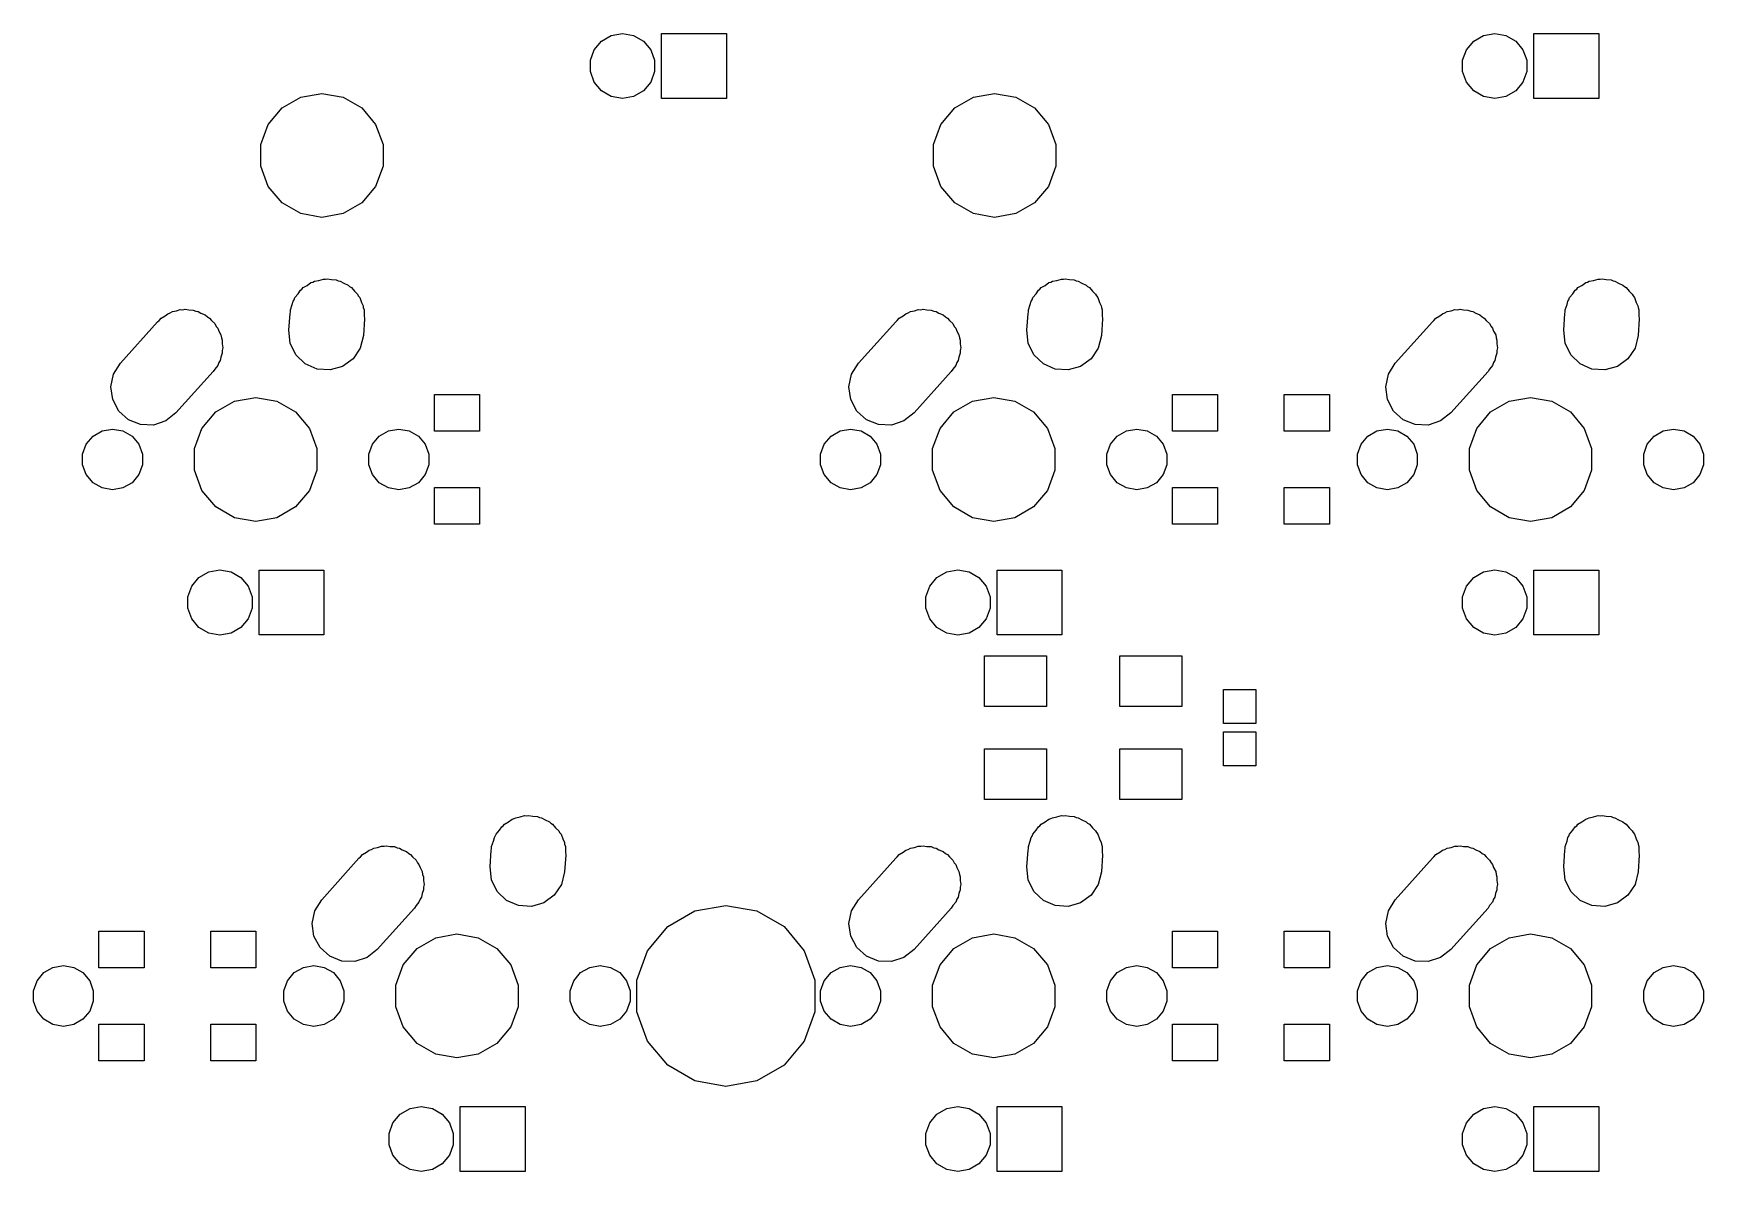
# Model space of a CAD drawing. Extents: x 50 to 349, y -142 to -48.
# Drawn here: x 289.8 to 349, y -139.6 to -99.2 of the extents above; entities that cross this region are included whole.
import ezdxf

# ---------------------------------------------------------------- set-up
doc = ezdxf.new("R2010")
doc.units = 0
doc.header["$MEASUREMENT"] = 0
doc.layers.add('BLACK', color=7, linetype='CONTINUOUS')

msp = doc.modelspace()

# ---------------------------------------------------------------- linework, layer by layer
at = {"layer": 'Black'}
for p, q in [((309.672, -99.7515), (309.93, -99.4438)), ((309.93, -99.4438), (310.278, -99.2429)), ((310.278, -99.2429), (310.674, -99.1731)), ((310.674, -99.1731), (311.069, -99.2429)), ((311.069, -99.2429), (311.417, -99.4438)), ((311.417, -99.4438), (311.676, -99.7515)), ((312.061, -101.483), (312.061, -99.1775)), ((312.061, -99.1775), (314.366, -99.1775)), ((314.366, -99.1775), (314.366, -101.483)), ((340.628, -99.7515), (340.886, -99.4438)), ((340.886, -99.4438), (341.234, -99.2429)), ((341.234, -99.2429), (341.63, -99.1731)), ((341.63, -99.1731), (342.026, -99.2429)), ((342.026, -99.2429), (342.374, -99.4438)), ((342.374, -99.4438), (342.632, -99.7515)), ((343.017, -101.483), (343.017, -99.1775)), ((343.017, -99.1775), (345.322, -99.1775)), ((345.322, -99.1775), (345.322, -101.483)), ((309.534, -100.129), (309.672, -99.7515)), ((309.534, -100.531), (309.534, -100.129)), ((311.676, -99.7515), (311.813, -100.129)), ((311.813, -100.129), (311.813, -100.531)), ((340.491, -100.129), (340.628, -99.7515)), ((340.491, -100.531), (340.491, -100.129)), ((342.632, -99.7515), (342.769, -100.129)), ((342.769, -100.129), (342.769, -100.531)), ((309.672, -100.908), (309.534, -100.531)), ((311.813, -100.531), (311.676, -100.908)), ((340.628, -100.908), (340.491, -100.531)), ((342.769, -100.531), (342.632, -100.908)), ((299.253, -101.436), (300.006, -101.303)), ((300.006, -101.303), (300.759, -101.436)), ((309.93, -101.216), (309.672, -100.908)), ((310.278, -101.417), (309.93, -101.216)), ((311.417, -101.216), (311.069, -101.417)), ((311.676, -100.908), (311.417, -101.216)), ((323.129, -101.436), (323.882, -101.303)), ((323.882, -101.303), (324.635, -101.436)), ((340.886, -101.216), (340.628, -100.908)), ((341.234, -101.417), (340.886, -101.216)), ((342.374, -101.216), (342.026, -101.417)), ((342.632, -100.908), (342.374, -101.216)), ((298.099, -102.404), (298.59, -101.818)), ((298.59, -101.818), (299.253, -101.436)), ((300.759, -101.436), (301.421, -101.818)), ((301.421, -101.818), (301.913, -102.404)), ((310.674, -101.487), (310.278, -101.417)), ((311.069, -101.417), (310.674, -101.487)), ((314.366, -101.483), (312.061, -101.483)), ((321.975, -102.404), (322.466, -101.818)), ((322.466, -101.818), (323.129, -101.436)), ((324.635, -101.436), (325.297, -101.818)), ((325.297, -101.818), (325.789, -102.404)), ((341.63, -101.487), (341.234, -101.417)), ((342.026, -101.417), (341.63, -101.487)), ((345.322, -101.483), (343.017, -101.483)), ((297.837, -103.123), (298.099, -102.404)), ((301.913, -102.404), (302.175, -103.123)), ((321.713, -103.123), (321.975, -102.404)), ((325.789, -102.404), (326.051, -103.123)), ((297.837, -103.887), (297.837, -103.123)), ((302.175, -103.123), (302.175, -103.887)), ((321.713, -103.887), (321.713, -103.123)), ((326.051, -103.123), (326.051, -103.887)), ((298.099, -104.606), (297.837, -103.887)), ((302.175, -103.887), (301.913, -104.606)), ((321.975, -104.606), (321.713, -103.887)), ((326.051, -103.887), (325.789, -104.606)), ((298.59, -105.192), (298.099, -104.606)), ((301.913, -104.606), (301.421, -105.192)), ((322.466, -105.192), (321.975, -104.606)), ((325.789, -104.606), (325.297, -105.192)), ((299.253, -105.574), (298.59, -105.192)), ((301.421, -105.192), (300.759, -105.574)), ((323.129, -105.574), (322.466, -105.192)), ((325.297, -105.192), (324.635, -105.574)), ((300.006, -105.707), (299.253, -105.574)), ((300.759, -105.574), (300.006, -105.707)), ((323.882, -105.707), (323.129, -105.574)), ((324.635, -105.574), (323.882, -105.707)), ((299.044, -108.555), (299.16, -108.417)), ((299.16, -108.417), (299.243, -108.294)), ((299.243, -108.294), (299.295, -108.256)), ((299.295, -108.256), (299.341, -108.201)), ((299.341, -108.201), (299.483, -108.119)), ((299.483, -108.119), (299.615, -108.023)), ((299.615, -108.023), (299.683, -108.004)), ((299.683, -108.004), (299.741, -107.97)), ((299.741, -107.97), (299.893, -107.943)), ((299.893, -107.943), (300.057, -107.896)), ((300.057, -107.896), (300.131, -107.901)), ((300.131, -107.901), (300.196, -107.89)), ((300.196, -107.89), (300.344, -107.916)), ((300.344, -107.916), (300.516, -107.928)), ((300.516, -107.928), (300.585, -107.958)), ((300.585, -107.958), (300.651, -107.97)), ((300.651, -107.97), (300.784, -108.047)), ((300.784, -108.047), (300.937, -108.115)), ((300.937, -108.115), (300.989, -108.165)), ((300.989, -108.165), (301.051, -108.201)), ((301.051, -108.201), (301.157, -108.327)), ((301.157, -108.327), (301.268, -108.434)), ((301.268, -108.434), (301.298, -108.495)), ((325.238, -108.555), (325.354, -108.417)), ((325.354, -108.417), (325.436, -108.294)), ((325.436, -108.294), (325.489, -108.256)), ((325.489, -108.256), (325.535, -108.201)), ((325.535, -108.201), (325.677, -108.119)), ((325.677, -108.119), (325.808, -108.023)), ((325.808, -108.023), (325.877, -108.004)), ((325.877, -108.004), (325.935, -107.97)), ((325.935, -107.97), (326.087, -107.943)), ((326.087, -107.943), (326.251, -107.896)), ((326.251, -107.896), (326.325, -107.901)), ((326.325, -107.901), (326.39, -107.89)), ((326.39, -107.89), (326.538, -107.916)), ((326.538, -107.916), (326.71, -107.928)), ((326.71, -107.928), (326.779, -107.958)), ((326.779, -107.958), (326.845, -107.97)), ((326.845, -107.97), (326.978, -108.047)), ((326.978, -108.047), (327.13, -108.115)), ((327.13, -108.115), (327.183, -108.165)), ((327.183, -108.165), (327.245, -108.201)), ((327.245, -108.201), (327.35, -108.327)), ((327.35, -108.327), (327.462, -108.434)), ((327.462, -108.434), (327.491, -108.495)), ((344.288, -108.555), (344.404, -108.417)), ((344.404, -108.417), (344.486, -108.294)), ((344.486, -108.294), (344.539, -108.256)), ((344.539, -108.256), (344.585, -108.201)), ((344.585, -108.201), (344.727, -108.119)), ((344.727, -108.119), (344.858, -108.023)), ((344.858, -108.023), (344.927, -108.004)), ((344.927, -108.004), (344.985, -107.97)), ((344.985, -107.97), (345.137, -107.943)), ((345.137, -107.943), (345.301, -107.896)), ((345.301, -107.896), (345.375, -107.901)), ((345.375, -107.901), (345.44, -107.89)), ((345.44, -107.89), (345.588, -107.916)), ((345.588, -107.916), (345.76, -107.928)), ((345.76, -107.928), (345.829, -107.958)), ((345.829, -107.958), (345.895, -107.97)), ((345.895, -107.97), (346.028, -108.047)), ((346.028, -108.047), (346.18, -108.115)), ((346.18, -108.115), (346.233, -108.165)), ((346.233, -108.165), (346.295, -108.201)), ((346.295, -108.201), (346.4, -108.327)), ((346.4, -108.327), (346.512, -108.434)), ((346.512, -108.434), (346.541, -108.495)), ((294.617, -109.099), (294.701, -109.05)), ((294.701, -109.05), (294.842, -109.025)), ((294.842, -109.025), (294.975, -108.982)), ((294.975, -108.982), (295.072, -108.985)), ((295.072, -108.985), (295.156, -108.97)), ((295.156, -108.97), (295.28, -108.992)), ((295.28, -108.992), (295.435, -108.997)), ((295.435, -108.997), (295.534, -109.037)), ((295.534, -109.037), (295.611, -109.05)), ((295.611, -109.05), (295.711, -109.108)), ((298.886, -108.989), (298.954, -108.802)), ((298.886, -109.076), (298.886, -108.989)), ((298.954, -108.802), (298.986, -108.676)), ((298.986, -108.676), (299.017, -108.629)), ((299.017, -108.629), (299.044, -108.555)), ((301.298, -108.495), (301.348, -108.555)), ((301.348, -108.555), (301.41, -108.724)), ((301.41, -108.724), (301.47, -108.847)), ((301.47, -108.847), (301.476, -108.907)), ((301.476, -108.907), (301.506, -108.989)), ((301.506, -108.989), (301.506, -109.188)), ((320.811, -109.099), (320.895, -109.05)), ((320.895, -109.05), (321.035, -109.025)), ((321.035, -109.025), (321.169, -108.982)), ((321.169, -108.982), (321.265, -108.985)), ((321.265, -108.985), (321.35, -108.97)), ((321.35, -108.97), (321.474, -108.992)), ((321.474, -108.992), (321.629, -108.997)), ((321.629, -108.997), (321.728, -109.037)), ((321.728, -109.037), (321.805, -109.05)), ((321.805, -109.05), (321.904, -109.108)), ((325.08, -108.989), (325.148, -108.802)), ((325.08, -109.076), (325.08, -108.989)), ((325.148, -108.802), (325.179, -108.676)), ((325.179, -108.676), (325.211, -108.629)), ((325.211, -108.629), (325.238, -108.555)), ((327.491, -108.495), (327.542, -108.555)), ((327.542, -108.555), (327.603, -108.724)), ((327.603, -108.724), (327.664, -108.847)), ((327.664, -108.847), (327.67, -108.907)), ((327.67, -108.907), (327.7, -108.989)), ((327.7, -108.989), (327.7, -109.188)), ((339.861, -109.099), (339.945, -109.05)), ((339.945, -109.05), (340.085, -109.025)), ((340.085, -109.025), (340.219, -108.982)), ((340.219, -108.982), (340.315, -108.985)), ((340.315, -108.985), (340.4, -108.97)), ((340.4, -108.97), (340.524, -108.992)), ((340.524, -108.992), (340.679, -108.997)), ((340.679, -108.997), (340.778, -109.037)), ((340.778, -109.037), (340.855, -109.05)), ((340.855, -109.05), (340.954, -109.108)), ((344.13, -108.989), (344.198, -108.802)), ((344.13, -109.076), (344.13, -108.989)), ((344.198, -108.802), (344.229, -108.676)), ((344.229, -108.676), (344.261, -108.629)), ((344.261, -108.629), (344.288, -108.555)), ((346.541, -108.495), (346.592, -108.555)), ((346.592, -108.555), (346.653, -108.724)), ((346.653, -108.724), (346.714, -108.847)), ((346.714, -108.847), (346.72, -108.907)), ((346.72, -108.907), (346.75, -108.989)), ((346.75, -108.989), (346.75, -109.188)), ((292.854, -110.882), (294.176, -109.409)), ((294.176, -109.409), (294.23, -109.366)), ((294.23, -109.366), (294.301, -109.281)), ((294.301, -109.281), (294.442, -109.2)), ((294.442, -109.2), (294.538, -109.125)), ((294.538, -109.125), (294.617, -109.099)), ((295.711, -109.108), (295.862, -109.169)), ((295.862, -109.169), (295.945, -109.243)), ((295.945, -109.243), (296.011, -109.281)), ((296.011, -109.281), (296.083, -109.366)), ((296.083, -109.366), (296.205, -109.476)), ((296.205, -109.476), (296.258, -109.575)), ((296.258, -109.575), (296.308, -109.635)), ((296.308, -109.635), (296.347, -109.743)), ((298.834, -109.715), (298.875, -109.123)), ((298.875, -109.123), (298.886, -109.076)), ((301.519, -109.305), (301.478, -109.897)), ((301.506, -109.188), (301.519, -109.305)), ((319.048, -110.882), (320.37, -109.409)), ((320.37, -109.409), (320.424, -109.366)), ((320.424, -109.366), (320.495, -109.281)), ((320.495, -109.281), (320.636, -109.2)), ((320.636, -109.2), (320.732, -109.125)), ((320.732, -109.125), (320.811, -109.099)), ((321.904, -109.108), (322.056, -109.169)), ((322.056, -109.169), (322.139, -109.243)), ((322.139, -109.243), (322.205, -109.281)), ((322.205, -109.281), (322.276, -109.366)), ((322.276, -109.366), (322.399, -109.476)), ((322.399, -109.476), (322.451, -109.575)), ((322.451, -109.575), (322.502, -109.635)), ((322.502, -109.635), (322.541, -109.743)), ((325.028, -109.715), (325.069, -109.123)), ((325.069, -109.123), (325.08, -109.076)), ((327.712, -109.305), (327.671, -109.897)), ((327.7, -109.188), (327.712, -109.305)), ((338.098, -110.882), (339.42, -109.409)), ((339.42, -109.409), (339.474, -109.366)), ((339.474, -109.366), (339.545, -109.281)), ((339.545, -109.281), (339.686, -109.2)), ((339.686, -109.2), (339.782, -109.125)), ((339.782, -109.125), (339.861, -109.099)), ((340.954, -109.108), (341.106, -109.169)), ((341.106, -109.169), (341.189, -109.243)), ((341.189, -109.243), (341.255, -109.281)), ((341.255, -109.281), (341.326, -109.366)), ((341.326, -109.366), (341.449, -109.476)), ((341.449, -109.476), (341.501, -109.575)), ((341.501, -109.575), (341.552, -109.635)), ((341.552, -109.635), (341.591, -109.743)), ((344.078, -109.715), (344.119, -109.123)), ((344.119, -109.123), (344.13, -109.076)), ((346.762, -109.305), (346.721, -109.897)), ((346.75, -109.188), (346.762, -109.305)), ((296.347, -109.743), (296.422, -109.882)), ((296.422, -109.882), (296.437, -109.988)), ((296.437, -109.988), (296.466, -110.069)), ((296.466, -110.069), (296.466, -110.195)), ((296.466, -110.195), (296.486, -110.337)), ((298.883, -110.173), (298.834, -109.715)), ((299.085, -110.586), (298.883, -110.173)), ((301.478, -109.897), (301.367, -110.344)), ((322.541, -109.743), (322.615, -109.882)), ((322.615, -109.882), (322.63, -109.988)), ((322.63, -109.988), (322.66, -110.069)), ((322.66, -110.069), (322.66, -110.195)), ((322.66, -110.195), (322.68, -110.337)), ((325.076, -110.173), (325.028, -109.715)), ((325.278, -110.586), (325.076, -110.173)), ((327.671, -109.897), (327.561, -110.344)), ((341.591, -109.743), (341.665, -109.882)), ((341.665, -109.882), (341.68, -109.988)), ((341.68, -109.988), (341.71, -110.069)), ((341.71, -110.069), (341.71, -110.195)), ((341.71, -110.195), (341.73, -110.337)), ((344.126, -110.173), (344.078, -109.715)), ((344.328, -110.586), (344.126, -110.173)), ((346.721, -109.897), (346.611, -110.344)), ((296.392, -110.788), (296.346, -110.861)), ((296.417, -110.665), (296.392, -110.788)), ((296.466, -110.531), (296.417, -110.665)), ((296.486, -110.337), (296.466, -110.434)), ((296.466, -110.434), (296.466, -110.531)), ((299.416, -110.905), (299.085, -110.586)), ((301.11, -110.726), (300.738, -110.997)), ((301.367, -110.344), (301.11, -110.726)), ((322.585, -110.788), (322.54, -110.861)), ((322.611, -110.665), (322.585, -110.788)), ((322.66, -110.531), (322.611, -110.665)), ((322.68, -110.337), (322.66, -110.434)), ((322.66, -110.434), (322.66, -110.531)), ((325.61, -110.905), (325.278, -110.586)), ((327.304, -110.726), (326.932, -110.997)), ((327.561, -110.344), (327.304, -110.726)), ((341.635, -110.788), (341.59, -110.861)), ((341.661, -110.665), (341.635, -110.788)), ((341.71, -110.531), (341.661, -110.665)), ((341.73, -110.337), (341.71, -110.434)), ((341.71, -110.434), (341.71, -110.531)), ((344.66, -110.905), (344.328, -110.586)), ((346.354, -110.726), (345.982, -110.997)), ((346.611, -110.344), (346.354, -110.726)), ((292.516, -111.723), (292.611, -111.272)), ((292.611, -111.272), (292.854, -110.882)), ((296.148, -111.178), (294.827, -112.651)), ((296.204, -111.09), (296.148, -111.178)), ((296.308, -110.965), (296.204, -111.09)), ((296.346, -110.861), (296.308, -110.965)), ((299.837, -111.092), (299.416, -110.905)), ((300.296, -111.124), (299.837, -111.092)), ((300.738, -110.997), (300.296, -111.124)), ((318.71, -111.723), (318.805, -111.272)), ((318.805, -111.272), (319.048, -110.882)), ((322.342, -111.178), (321.02, -112.651)), ((322.397, -111.09), (322.342, -111.178)), ((322.502, -110.965), (322.397, -111.09)), ((322.54, -110.861), (322.502, -110.965)), ((326.03, -111.092), (325.61, -110.905)), ((326.489, -111.124), (326.03, -111.092)), ((326.932, -110.997), (326.489, -111.124)), ((337.76, -111.723), (337.855, -111.272)), ((337.855, -111.272), (338.098, -110.882)), ((341.392, -111.178), (340.07, -112.651)), ((341.447, -111.09), (341.392, -111.178)), ((341.552, -110.965), (341.447, -111.09)), ((341.59, -110.861), (341.552, -110.965)), ((345.08, -111.092), (344.66, -110.905)), ((345.539, -111.124), (345.08, -111.092)), ((345.982, -110.997), (345.539, -111.124)), ((292.581, -112.178), (292.516, -111.723)), ((304, -113.3), (304, -112)), ((304, -112), (305.6, -112)), ((305.6, -112), (305.6, -113.3)), ((318.775, -112.178), (318.71, -111.723)), ((330.194, -113.3), (330.194, -112)), ((330.194, -112), (331.794, -112)), ((331.794, -112), (331.794, -113.3)), ((334.162, -113.3), (334.162, -112)), ((334.162, -112), (335.762, -112)), ((335.762, -112), (335.762, -113.3)), ((337.825, -112.178), (337.76, -111.723)), ((292.798, -112.584), (292.581, -112.178)), ((293.14, -112.891), (292.798, -112.584)), ((295.749, -113.199), (296.241, -112.613)), ((296.241, -112.613), (296.903, -112.231)), ((296.903, -112.231), (297.656, -112.098)), ((297.656, -112.098), (298.409, -112.231)), ((298.409, -112.231), (299.072, -112.613)), ((299.072, -112.613), (299.563, -113.199)), ((318.991, -112.584), (318.775, -112.178)), ((319.334, -112.891), (318.991, -112.584)), ((321.943, -113.199), (322.434, -112.613)), ((322.434, -112.613), (323.097, -112.231)), ((323.097, -112.231), (323.85, -112.098)), ((323.85, -112.098), (324.603, -112.231)), ((324.603, -112.231), (325.266, -112.613)), ((325.266, -112.613), (325.757, -113.199)), ((338.041, -112.584), (337.825, -112.178)), ((338.384, -112.891), (338.041, -112.584)), ((340.993, -113.199), (341.484, -112.613)), ((341.484, -112.613), (342.147, -112.231)), ((342.147, -112.231), (342.9, -112.098)), ((342.9, -112.098), (343.653, -112.231)), ((343.653, -112.231), (344.316, -112.613)), ((344.316, -112.613), (344.807, -113.199)), ((293.567, -113.063), (293.14, -112.891)), ((294.027, -113.078), (293.567, -113.063)), ((294.464, -112.935), (294.027, -113.078)), ((294.827, -112.651), (294.464, -112.935)), ((295.487, -113.918), (295.749, -113.199)), ((299.563, -113.199), (299.825, -113.918)), ((319.761, -113.063), (319.334, -112.891)), ((320.221, -113.078), (319.761, -113.063)), ((320.658, -112.935), (320.221, -113.078)), ((321.02, -112.651), (320.658, -112.935)), ((321.681, -113.918), (321.943, -113.199)), ((325.757, -113.199), (326.019, -113.918)), ((338.811, -113.063), (338.384, -112.891)), ((339.271, -113.078), (338.811, -113.063)), ((339.708, -112.935), (339.271, -113.078)), ((340.07, -112.651), (339.708, -112.935)), ((340.731, -113.918), (340.993, -113.199)), ((344.807, -113.199), (345.069, -113.918)), ((291.514, -114.113), (291.642, -113.76)), ((291.642, -113.76), (291.883, -113.473)), ((291.883, -113.473), (292.207, -113.286)), ((292.207, -113.286), (292.576, -113.221)), ((292.576, -113.221), (292.945, -113.286)), ((292.945, -113.286), (293.27, -113.473)), ((293.27, -113.473), (293.511, -113.76)), ((293.511, -113.76), (293.639, -114.113)), ((301.674, -114.113), (301.802, -113.76)), ((301.802, -113.76), (302.043, -113.473)), ((302.043, -113.473), (302.367, -113.286)), ((302.367, -113.286), (302.736, -113.221)), ((302.736, -113.221), (303.105, -113.286)), ((303.105, -113.286), (303.43, -113.473)), ((303.43, -113.473), (303.671, -113.76)), ((303.671, -113.76), (303.799, -114.113)), ((305.6, -113.3), (304, -113.3)), ((317.707, -114.113), (317.835, -113.76)), ((317.835, -113.76), (318.076, -113.473)), ((318.076, -113.473), (318.401, -113.286)), ((318.401, -113.286), (318.77, -113.221)), ((318.77, -113.221), (319.139, -113.286)), ((319.139, -113.286), (319.464, -113.473)), ((319.464, -113.473), (319.705, -113.76)), ((319.705, -113.76), (319.833, -114.113)), ((327.867, -114.113), (327.995, -113.76)), ((327.995, -113.76), (328.236, -113.473)), ((328.236, -113.473), (328.561, -113.286)), ((328.561, -113.286), (328.93, -113.221)), ((328.93, -113.221), (329.299, -113.286)), ((329.299, -113.286), (329.624, -113.473)), ((329.624, -113.473), (329.865, -113.76)), ((329.865, -113.76), (329.993, -114.113)), ((331.794, -113.3), (330.194, -113.3)), ((335.762, -113.3), (334.162, -113.3)), ((336.757, -114.113), (336.885, -113.76)), ((336.885, -113.76), (337.126, -113.473)), ((337.126, -113.473), (337.451, -113.286)), ((337.451, -113.286), (337.82, -113.221)), ((337.82, -113.221), (338.189, -113.286)), ((338.189, -113.286), (338.514, -113.473)), ((338.514, -113.473), (338.755, -113.76)), ((338.755, -113.76), (338.883, -114.113)), ((346.917, -114.113), (347.045, -113.76)), ((347.045, -113.76), (347.286, -113.473)), ((347.286, -113.473), (347.611, -113.286)), ((347.611, -113.286), (347.98, -113.221)), ((347.98, -113.221), (348.349, -113.286)), ((348.349, -113.286), (348.674, -113.473)), ((348.674, -113.473), (348.915, -113.76)), ((348.915, -113.76), (349.043, -114.113)), ((291.514, -114.487), (291.514, -114.113)), ((293.639, -114.113), (293.639, -114.487)), ((295.487, -114.682), (295.487, -113.918)), ((299.825, -113.918), (299.825, -114.682)), ((301.674, -114.487), (301.674, -114.113)), ((303.799, -114.113), (303.799, -114.487)), ((317.707, -114.487), (317.707, -114.113)), ((319.833, -114.113), (319.833, -114.487)), ((321.681, -114.682), (321.681, -113.918)), ((326.019, -113.918), (326.019, -114.682)), ((327.867, -114.487), (327.867, -114.113)), ((329.993, -114.113), (329.993, -114.487)), ((336.757, -114.487), (336.757, -114.113)), ((338.883, -114.113), (338.883, -114.487)), ((340.731, -114.682), (340.731, -113.918)), ((345.069, -113.918), (345.069, -114.682)), ((346.917, -114.487), (346.917, -114.113)), ((349.043, -114.113), (349.043, -114.487)), ((291.642, -114.84), (291.514, -114.487)), ((291.883, -115.127), (291.642, -114.84)), ((293.511, -114.84), (293.27, -115.127)), ((293.639, -114.487), (293.511, -114.84)), ((295.749, -115.401), (295.487, -114.682)), ((299.825, -114.682), (299.563, -115.401)), ((301.802, -114.84), (301.674, -114.487)), ((302.043, -115.127), (301.802, -114.84)), ((303.671, -114.84), (303.43, -115.127)), ((303.799, -114.487), (303.671, -114.84)), ((317.835, -114.84), (317.707, -114.487)), ((318.076, -115.127), (317.835, -114.84)), ((319.705, -114.84), (319.464, -115.127)), ((319.833, -114.487), (319.705, -114.84)), ((321.943, -115.401), (321.681, -114.682)), ((326.019, -114.682), (325.757, -115.401)), ((327.995, -114.84), (327.867, -114.487)), ((328.236, -115.127), (327.995, -114.84)), ((329.865, -114.84), (329.624, -115.127)), ((329.993, -114.487), (329.865, -114.84)), ((336.885, -114.84), (336.757, -114.487)), ((337.126, -115.127), (336.885, -114.84)), ((338.755, -114.84), (338.514, -115.127)), ((338.883, -114.487), (338.755, -114.84)), ((340.993, -115.401), (340.731, -114.682)), ((345.069, -114.682), (344.807, -115.401)), ((347.045, -114.84), (346.917, -114.487)), ((347.286, -115.127), (347.045, -114.84)), ((348.915, -114.84), (348.674, -115.127)), ((349.043, -114.487), (348.915, -114.84)), ((292.207, -115.314), (291.883, -115.127)), ((292.576, -115.379), (292.207, -115.314)), ((292.945, -115.314), (292.576, -115.379)), ((293.27, -115.127), (292.945, -115.314)), ((296.241, -115.987), (295.749, -115.401)), ((299.563, -115.401), (299.072, -115.987)), ((302.367, -115.314), (302.043, -115.127)), ((302.736, -115.379), (302.367, -115.314)), ((303.105, -115.314), (302.736, -115.379)), ((303.43, -115.127), (303.105, -115.314)), ((304, -116.6), (304, -115.3)), ((304, -115.3), (305.6, -115.3)), ((305.6, -115.3), (305.6, -116.6)), ((318.401, -115.314), (318.076, -115.127)), ((318.77, -115.379), (318.401, -115.314)), ((319.139, -115.314), (318.77, -115.379)), ((319.464, -115.127), (319.139, -115.314)), ((322.434, -115.987), (321.943, -115.401)), ((325.757, -115.401), (325.266, -115.987)), ((328.561, -115.314), (328.236, -115.127)), ((328.93, -115.379), (328.561, -115.314)), ((329.299, -115.314), (328.93, -115.379)), ((329.624, -115.127), (329.299, -115.314)), ((330.194, -116.6), (330.194, -115.3)), ((330.194, -115.3), (331.794, -115.3)), ((331.794, -115.3), (331.794, -116.6)), ((334.162, -116.6), (334.162, -115.3)), ((334.162, -115.3), (335.762, -115.3)), ((335.762, -115.3), (335.762, -116.6)), ((337.451, -115.314), (337.126, -115.127)), ((337.82, -115.379), (337.451, -115.314)), ((338.189, -115.314), (337.82, -115.379)), ((338.514, -115.127), (338.189, -115.314)), ((341.484, -115.987), (340.993, -115.401)), ((344.807, -115.401), (344.316, -115.987)), ((347.611, -115.314), (347.286, -115.127)), ((347.98, -115.379), (347.611, -115.314)), ((348.349, -115.314), (347.98, -115.379)), ((348.674, -115.127), (348.349, -115.314)), ((296.903, -116.369), (296.241, -115.987)), ((299.072, -115.987), (298.409, -116.369)), ((323.097, -116.369), (322.434, -115.987)), ((325.266, -115.987), (324.603, -116.369)), ((342.147, -116.369), (341.484, -115.987)), ((344.316, -115.987), (343.653, -116.369)), ((297.656, -116.502), (296.903, -116.369)), ((298.409, -116.369), (297.656, -116.502)), ((305.6, -116.6), (304, -116.6)), ((323.85, -116.502), (323.097, -116.369)), ((324.603, -116.369), (323.85, -116.502)), ((331.794, -116.6), (330.194, -116.6)), ((335.762, -116.6), (334.162, -116.6)), ((342.9, -116.502), (342.147, -116.369)), ((343.653, -116.369), (342.9, -116.502)), ((295.384, -118.802), (295.643, -118.494)), ((295.643, -118.494), (295.991, -118.293)), ((295.991, -118.293), (296.386, -118.223)), ((296.386, -118.223), (296.782, -118.293)), ((296.782, -118.293), (297.13, -118.494)), ((297.13, -118.494), (297.388, -118.802)), ((297.774, -120.532), (297.774, -118.227)), ((297.774, -118.227), (300.079, -118.227)), ((300.079, -118.227), (300.079, -120.532)), ((321.578, -118.802), (321.836, -118.494)), ((321.836, -118.494), (322.184, -118.293)), ((322.184, -118.293), (322.58, -118.223)), ((322.58, -118.223), (322.976, -118.293)), ((322.976, -118.293), (323.324, -118.494)), ((323.324, -118.494), (323.582, -118.802)), ((323.967, -120.532), (323.967, -118.227)), ((323.967, -118.227), (326.272, -118.227)), ((326.272, -118.227), (326.272, -120.532)), ((340.628, -118.802), (340.886, -118.494)), ((340.886, -118.494), (341.234, -118.293)), ((341.234, -118.293), (341.63, -118.223)), ((341.63, -118.223), (342.026, -118.293)), ((342.026, -118.293), (342.374, -118.494)), ((342.374, -118.494), (342.632, -118.802)), ((343.017, -120.532), (343.017, -118.227)), ((343.017, -118.227), (345.322, -118.227)), ((345.322, -118.227), (345.322, -120.532)), ((295.247, -119.179), (295.384, -118.802)), ((297.388, -118.802), (297.526, -119.179)), ((321.441, -119.179), (321.578, -118.802)), ((323.582, -118.802), (323.719, -119.179)), ((340.491, -119.179), (340.628, -118.802)), ((342.632, -118.802), (342.769, -119.179)), ((295.247, -119.581), (295.247, -119.179)), ((295.384, -119.958), (295.247, -119.581)), ((297.526, -119.581), (297.388, -119.958)), ((297.526, -119.179), (297.526, -119.581)), ((321.441, -119.581), (321.441, -119.179)), ((321.578, -119.958), (321.441, -119.581)), ((323.719, -119.581), (323.582, -119.958)), ((323.719, -119.179), (323.719, -119.581)), ((340.491, -119.581), (340.491, -119.179)), ((340.628, -119.958), (340.491, -119.581)), ((342.769, -119.581), (342.632, -119.958)), ((342.769, -119.179), (342.769, -119.581)), ((295.643, -120.266), (295.384, -119.958)), ((295.991, -120.467), (295.643, -120.266)), ((297.13, -120.266), (296.782, -120.467)), ((297.388, -119.958), (297.13, -120.266)), ((321.836, -120.266), (321.578, -119.958)), ((322.184, -120.467), (321.836, -120.266)), ((323.324, -120.266), (322.976, -120.467)), ((323.582, -119.958), (323.324, -120.266)), ((340.886, -120.266), (340.628, -119.958)), ((341.234, -120.467), (340.886, -120.266)), ((342.374, -120.266), (342.026, -120.467)), ((342.632, -119.958), (342.374, -120.266)), ((296.386, -120.537), (295.991, -120.467)), ((296.782, -120.467), (296.386, -120.537)), ((300.079, -120.532), (297.774, -120.532)), ((322.58, -120.537), (322.184, -120.467)), ((322.976, -120.467), (322.58, -120.537)), ((326.272, -120.532), (323.967, -120.532)), ((341.63, -120.537), (341.234, -120.467)), ((342.026, -120.467), (341.63, -120.537)), ((345.322, -120.532), (343.017, -120.532)), ((323.525, -123.075), (323.525, -121.275)), ((323.525, -121.275), (325.725, -121.275)), ((325.725, -121.275), (325.725, -123.075)), ((328.325, -123.075), (328.325, -121.275)), ((328.325, -121.275), (330.525, -121.275)), ((330.525, -121.275), (330.525, -123.075)), ((332.006, -123.675), (332.006, -122.475)), ((332.006, -122.475), (333.156, -122.475)), ((333.156, -122.475), (333.156, -123.675)), ((325.725, -123.075), (323.525, -123.075)), ((330.525, -123.075), (328.325, -123.075)), ((333.156, -123.675), (332.006, -123.675)), ((332.006, -125.175), (332.006, -123.975)), ((332.006, -123.975), (333.156, -123.975)), ((333.156, -123.975), (333.156, -125.175)), ((323.525, -126.375), (323.525, -124.575)), ((323.525, -124.575), (325.725, -124.575)), ((325.725, -124.575), (325.725, -126.375)), ((328.325, -126.375), (328.325, -124.575)), ((328.325, -124.575), (330.525, -124.575)), ((330.525, -124.575), (330.525, -126.375)), ((333.156, -125.175), (332.006, -125.175)), ((325.725, -126.375), (323.525, -126.375)), ((330.525, -126.375), (328.325, -126.375)), ((306.304, -127.467), (306.386, -127.344)), ((306.386, -127.344), (306.439, -127.306)), ((306.439, -127.306), (306.485, -127.251)), ((306.485, -127.251), (306.627, -127.169)), ((306.627, -127.169), (306.758, -127.073)), ((306.758, -127.073), (306.827, -127.054)), ((306.827, -127.054), (306.885, -127.02)), ((306.885, -127.02), (307.037, -126.993)), ((307.037, -126.993), (307.201, -126.946)), ((307.201, -126.946), (307.275, -126.951)), ((307.275, -126.951), (307.34, -126.94)), ((307.34, -126.94), (307.488, -126.966)), ((307.488, -126.966), (307.66, -126.978)), ((307.66, -126.978), (307.729, -127.008)), ((307.729, -127.008), (307.795, -127.02)), ((307.795, -127.02), (307.928, -127.097)), ((307.928, -127.097), (308.08, -127.165)), ((308.08, -127.165), (308.133, -127.215)), ((308.133, -127.215), (308.195, -127.251)), ((308.195, -127.251), (308.3, -127.377)), ((308.3, -127.377), (308.412, -127.484)), ((325.354, -127.467), (325.436, -127.344)), ((325.436, -127.344), (325.489, -127.306)), ((325.489, -127.306), (325.535, -127.251)), ((325.535, -127.251), (325.677, -127.169)), ((325.677, -127.169), (325.808, -127.073)), ((325.808, -127.073), (325.877, -127.054)), ((325.877, -127.054), (325.935, -127.02)), ((325.935, -127.02), (326.087, -126.993)), ((326.087, -126.993), (326.251, -126.946)), ((326.251, -126.946), (326.325, -126.951)), ((326.325, -126.951), (326.39, -126.94)), ((326.39, -126.94), (326.538, -126.966)), ((326.538, -126.966), (326.71, -126.978)), ((326.71, -126.978), (326.779, -127.008)), ((326.779, -127.008), (326.845, -127.02)), ((326.845, -127.02), (326.978, -127.097)), ((326.978, -127.097), (327.13, -127.165)), ((327.13, -127.165), (327.183, -127.215)), ((327.183, -127.215), (327.245, -127.251)), ((327.245, -127.251), (327.35, -127.377)), ((327.35, -127.377), (327.462, -127.484)), ((344.404, -127.467), (344.486, -127.344)), ((344.486, -127.344), (344.539, -127.306)), ((344.539, -127.306), (344.585, -127.251)), ((344.585, -127.251), (344.727, -127.169)), ((344.727, -127.169), (344.858, -127.073)), ((344.858, -127.073), (344.927, -127.054)), ((344.927, -127.054), (344.985, -127.02)), ((344.985, -127.02), (345.137, -126.993)), ((345.137, -126.993), (345.301, -126.946)), ((345.301, -126.946), (345.375, -126.951)), ((345.375, -126.951), (345.44, -126.94)), ((345.44, -126.94), (345.588, -126.966)), ((345.588, -126.966), (345.76, -126.978)), ((345.76, -126.978), (345.829, -127.008)), ((345.829, -127.008), (345.895, -127.02)), ((345.895, -127.02), (346.028, -127.097)), ((346.028, -127.097), (346.18, -127.165)), ((346.18, -127.165), (346.233, -127.215)), ((346.233, -127.215), (346.295, -127.251)), ((346.295, -127.251), (346.4, -127.377)), ((346.4, -127.377), (346.512, -127.484)), ((301.985, -128.075), (302.119, -128.032)), ((302.119, -128.032), (302.215, -128.035)), ((302.215, -128.035), (302.3, -128.02)), ((302.3, -128.02), (302.424, -128.042)), ((306.03, -128.039), (306.098, -127.852)), ((306.098, -127.852), (306.129, -127.726)), ((306.129, -127.726), (306.161, -127.679)), ((306.161, -127.679), (306.188, -127.605)), ((306.188, -127.605), (306.304, -127.467)), ((308.412, -127.484), (308.441, -127.545)), ((308.441, -127.545), (308.492, -127.605)), ((308.492, -127.605), (308.553, -127.774)), ((308.553, -127.774), (308.614, -127.897)), ((308.614, -127.897), (308.62, -127.957)), ((308.62, -127.957), (308.65, -128.039)), ((321.035, -128.075), (321.169, -128.032)), ((321.169, -128.032), (321.265, -128.035)), ((321.265, -128.035), (321.35, -128.02)), ((321.35, -128.02), (321.474, -128.042)), ((325.08, -128.039), (325.148, -127.852)), ((325.148, -127.852), (325.179, -127.726)), ((325.179, -127.726), (325.211, -127.679)), ((325.211, -127.679), (325.238, -127.605)), ((325.238, -127.605), (325.354, -127.467)), ((327.462, -127.484), (327.491, -127.545)), ((327.491, -127.545), (327.542, -127.605)), ((327.542, -127.605), (327.603, -127.774)), ((327.603, -127.774), (327.664, -127.897)), ((327.664, -127.897), (327.67, -127.957)), ((327.67, -127.957), (327.7, -128.039)), ((340.085, -128.075), (340.219, -128.032)), ((340.219, -128.032), (340.315, -128.035)), ((340.315, -128.035), (340.4, -128.02)), ((340.4, -128.02), (340.524, -128.042)), ((344.13, -128.039), (344.198, -127.852)), ((344.198, -127.852), (344.229, -127.726)), ((344.229, -127.726), (344.261, -127.679)), ((344.261, -127.679), (344.288, -127.605)), ((344.288, -127.605), (344.404, -127.467)), ((346.512, -127.484), (346.541, -127.545)), ((346.541, -127.545), (346.592, -127.605)), ((346.592, -127.605), (346.653, -127.774)), ((346.653, -127.774), (346.714, -127.897)), ((346.714, -127.897), (346.72, -127.957)), ((346.72, -127.957), (346.75, -128.039)), ((299.998, -129.932), (301.32, -128.459)), ((301.32, -128.459), (301.374, -128.416)), ((301.374, -128.416), (301.445, -128.331)), ((301.445, -128.331), (301.586, -128.25)), ((301.586, -128.25), (301.682, -128.175)), ((301.682, -128.175), (301.761, -128.149)), ((301.761, -128.149), (301.845, -128.1)), ((301.845, -128.1), (301.985, -128.075)), ((302.424, -128.042), (302.579, -128.047)), ((302.579, -128.047), (302.678, -128.087)), ((302.678, -128.087), (302.755, -128.1)), ((302.755, -128.1), (302.854, -128.158)), ((302.854, -128.158), (303.006, -128.219)), ((303.006, -128.219), (303.089, -128.293)), ((303.089, -128.293), (303.155, -128.331)), ((303.155, -128.331), (303.226, -128.416)), ((303.226, -128.416), (303.349, -128.526)), ((303.349, -128.526), (303.401, -128.625)), ((303.401, -128.625), (303.452, -128.685)), ((305.978, -128.765), (306.019, -128.173)), ((306.019, -128.173), (306.03, -128.126)), ((306.03, -128.126), (306.03, -128.039)), ((308.662, -128.355), (308.621, -128.947)), ((308.65, -128.039), (308.65, -128.238)), ((308.65, -128.238), (308.662, -128.355)), ((319.048, -129.932), (320.37, -128.459)), ((320.37, -128.459), (320.424, -128.416)), ((320.424, -128.416), (320.495, -128.331)), ((320.495, -128.331), (320.636, -128.25)), ((320.636, -128.25), (320.732, -128.175)), ((320.732, -128.175), (320.811, -128.149)), ((320.811, -128.149), (320.895, -128.1)), ((320.895, -128.1), (321.035, -128.075)), ((321.474, -128.042), (321.629, -128.047)), ((321.629, -128.047), (321.728, -128.087)), ((321.728, -128.087), (321.805, -128.1)), ((321.805, -128.1), (321.904, -128.158)), ((321.904, -128.158), (322.056, -128.219)), ((322.056, -128.219), (322.139, -128.293)), ((322.139, -128.293), (322.205, -128.331)), ((322.205, -128.331), (322.276, -128.416)), ((322.276, -128.416), (322.399, -128.526)), ((322.399, -128.526), (322.451, -128.625)), ((322.451, -128.625), (322.502, -128.685)), ((325.028, -128.765), (325.069, -128.173)), ((325.069, -128.173), (325.08, -128.126)), ((325.08, -128.126), (325.08, -128.039)), ((327.712, -128.355), (327.671, -128.947)), ((327.7, -128.039), (327.7, -128.238)), ((327.7, -128.238), (327.712, -128.355)), ((338.098, -129.932), (339.42, -128.459)), ((339.42, -128.459), (339.474, -128.416)), ((339.474, -128.416), (339.545, -128.331)), ((339.545, -128.331), (339.686, -128.25)), ((339.686, -128.25), (339.782, -128.175)), ((339.782, -128.175), (339.861, -128.149)), ((339.861, -128.149), (339.945, -128.1)), ((339.945, -128.1), (340.085, -128.075)), ((340.524, -128.042), (340.679, -128.047)), ((340.679, -128.047), (340.778, -128.087)), ((340.778, -128.087), (340.855, -128.1)), ((340.855, -128.1), (340.954, -128.158)), ((340.954, -128.158), (341.106, -128.219)), ((341.106, -128.219), (341.189, -128.293)), ((341.189, -128.293), (341.255, -128.331)), ((341.255, -128.331), (341.326, -128.416)), ((341.326, -128.416), (341.449, -128.526)), ((341.449, -128.526), (341.501, -128.625)), ((341.501, -128.625), (341.552, -128.685)), ((344.078, -128.765), (344.119, -128.173)), ((344.119, -128.173), (344.13, -128.126)), ((344.13, -128.126), (344.13, -128.039)), ((346.762, -128.355), (346.721, -128.947)), ((346.75, -128.039), (346.75, -128.238)), ((346.75, -128.238), (346.762, -128.355)), ((303.452, -128.685), (303.491, -128.793)), ((303.491, -128.793), (303.565, -128.932)), ((303.565, -128.932), (303.58, -129.038)), ((303.58, -129.038), (303.61, -129.119)), ((303.61, -129.119), (303.61, -129.245)), ((306.026, -129.223), (305.978, -128.765)), ((308.621, -128.947), (308.511, -129.394)), ((322.502, -128.685), (322.541, -128.793)), ((322.541, -128.793), (322.615, -128.932)), ((322.615, -128.932), (322.63, -129.038)), ((322.63, -129.038), (322.66, -129.119)), ((322.66, -129.119), (322.66, -129.245)), ((325.076, -129.223), (325.028, -128.765)), ((327.671, -128.947), (327.561, -129.394)), ((341.552, -128.685), (341.591, -128.793)), ((341.591, -128.793), (341.665, -128.932)), ((341.665, -128.932), (341.68, -129.038)), ((341.68, -129.038), (341.71, -129.119)), ((341.71, -129.119), (341.71, -129.245)), ((344.126, -129.223), (344.078, -128.765)), ((346.721, -128.947), (346.611, -129.394)), ((303.561, -129.715), (303.535, -129.838)), ((303.61, -129.581), (303.561, -129.715)), ((303.61, -129.245), (303.63, -129.387)), ((303.63, -129.387), (303.61, -129.484)), ((303.61, -129.484), (303.61, -129.581)), ((306.228, -129.636), (306.026, -129.223)), ((306.56, -129.955), (306.228, -129.636)), ((308.254, -129.776), (307.882, -130.047)), ((308.511, -129.394), (308.254, -129.776)), ((322.611, -129.715), (322.585, -129.838)), ((322.66, -129.581), (322.611, -129.715)), ((322.66, -129.245), (322.68, -129.387)), ((322.68, -129.387), (322.66, -129.484)), ((322.66, -129.484), (322.66, -129.581)), ((325.278, -129.636), (325.076, -129.223)), ((325.61, -129.955), (325.278, -129.636)), ((327.304, -129.776), (326.932, -130.047)), ((327.561, -129.394), (327.304, -129.776)), ((341.661, -129.715), (341.635, -129.838)), ((341.71, -129.581), (341.661, -129.715)), ((341.71, -129.245), (341.73, -129.387)), ((341.73, -129.387), (341.71, -129.484)), ((341.71, -129.484), (341.71, -129.581)), ((344.328, -129.636), (344.126, -129.223)), ((344.66, -129.955), (344.328, -129.636)), ((346.354, -129.776), (345.982, -130.047)), ((346.611, -129.394), (346.354, -129.776)), ((299.66, -130.773), (299.755, -130.322)), ((299.755, -130.322), (299.998, -129.932)), ((303.292, -130.228), (301.97, -131.701)), ((303.347, -130.14), (303.292, -130.228)), ((303.452, -130.015), (303.347, -130.14)), ((303.49, -129.911), (303.452, -130.015)), ((303.535, -129.838), (303.49, -129.911)), ((306.98, -130.142), (306.56, -129.955)), ((307.439, -130.174), (306.98, -130.142)), ((307.882, -130.047), (307.439, -130.174)), ((312.278, -130.889), (313.244, -130.331)), ((313.244, -130.331), (314.342, -130.138)), ((314.342, -130.138), (315.441, -130.331)), ((315.441, -130.331), (316.407, -130.889)), ((318.71, -130.773), (318.805, -130.322)), ((318.805, -130.322), (319.048, -129.932)), ((322.342, -130.228), (321.02, -131.701)), ((322.397, -130.14), (322.342, -130.228)), ((322.502, -130.015), (322.397, -130.14)), ((322.54, -129.911), (322.502, -130.015)), ((322.585, -129.838), (322.54, -129.911)), ((326.03, -130.142), (325.61, -129.955)), ((326.489, -130.174), (326.03, -130.142)), ((326.932, -130.047), (326.489, -130.174)), ((337.76, -130.773), (337.855, -130.322)), ((337.855, -130.322), (338.098, -129.932)), ((341.392, -130.228), (340.07, -131.701)), ((341.447, -130.14), (341.392, -130.228)), ((341.552, -130.015), (341.447, -130.14)), ((341.59, -129.911), (341.552, -130.015)), ((341.635, -129.838), (341.59, -129.911)), ((345.08, -130.142), (344.66, -129.955)), ((345.539, -130.174), (345.08, -130.142)), ((345.982, -130.047), (345.539, -130.174)), ((299.725, -131.228), (299.66, -130.773)), ((311.561, -131.744), (312.278, -130.889)), ((316.407, -130.889), (317.124, -131.744)), ((318.775, -131.228), (318.71, -130.773)), ((337.825, -131.228), (337.76, -130.773)), ((292.094, -132.35), (292.094, -131.05)), ((292.094, -131.05), (293.694, -131.05)), ((293.694, -131.05), (293.694, -132.35)), ((296.062, -132.35), (296.062, -131.05)), ((296.062, -131.05), (297.662, -131.05)), ((297.662, -131.05), (297.662, -132.35)), ((299.941, -131.634), (299.725, -131.228)), ((303.384, -131.663), (304.047, -131.281)), ((304.047, -131.281), (304.8, -131.148)), ((304.8, -131.148), (305.553, -131.281)), ((305.553, -131.281), (306.216, -131.663)), ((318.991, -131.634), (318.775, -131.228)), ((322.434, -131.663), (323.097, -131.281)), ((323.097, -131.281), (323.85, -131.148)), ((323.85, -131.148), (324.603, -131.281)), ((324.603, -131.281), (325.266, -131.663)), ((330.194, -132.35), (330.194, -131.05)), ((330.194, -131.05), (331.794, -131.05)), ((331.794, -131.05), (331.794, -132.35)), ((334.162, -132.35), (334.162, -131.05)), ((334.162, -131.05), (335.762, -131.05)), ((335.762, -131.05), (335.762, -132.35)), ((338.041, -131.634), (337.825, -131.228)), ((341.484, -131.663), (342.147, -131.281)), ((342.147, -131.281), (342.9, -131.148)), ((342.9, -131.148), (343.653, -131.281)), ((343.653, -131.281), (344.316, -131.663)), ((300.284, -131.941), (299.941, -131.634)), ((300.711, -132.113), (300.284, -131.941)), ((301.171, -132.128), (300.711, -132.113)), ((301.608, -131.985), (301.171, -132.128)), ((301.97, -131.701), (301.608, -131.985)), ((302.893, -132.249), (303.384, -131.663)), ((306.216, -131.663), (306.707, -132.249)), ((311.179, -132.792), (311.561, -131.744)), ((317.124, -131.744), (317.506, -132.792)), ((319.334, -131.941), (318.991, -131.634)), ((319.761, -132.113), (319.334, -131.941)), ((320.221, -132.128), (319.761, -132.113)), ((320.658, -131.985), (320.221, -132.128)), ((321.02, -131.701), (320.658, -131.985)), ((321.943, -132.249), (322.434, -131.663)), ((325.266, -131.663), (325.757, -132.249)), ((338.384, -131.941), (338.041, -131.634)), ((338.811, -132.113), (338.384, -131.941)), ((339.271, -132.128), (338.811, -132.113)), ((339.708, -131.985), (339.271, -132.128)), ((340.07, -131.701), (339.708, -131.985)), ((340.993, -132.249), (341.484, -131.663)), ((344.316, -131.663), (344.807, -132.249)), ((289.895, -132.81), (290.136, -132.523)), ((290.136, -132.523), (290.461, -132.336)), ((290.461, -132.336), (290.83, -132.271)), ((290.83, -132.271), (291.199, -132.336)), ((291.199, -132.336), (291.524, -132.523)), ((291.524, -132.523), (291.765, -132.81)), ((293.694, -132.35), (292.094, -132.35)), ((297.662, -132.35), (296.062, -132.35)), ((298.785, -132.81), (299.026, -132.523)), ((299.026, -132.523), (299.351, -132.336)), ((299.351, -132.336), (299.72, -132.271)), ((299.72, -132.271), (300.089, -132.336)), ((300.089, -132.336), (300.414, -132.523)), ((300.414, -132.523), (300.655, -132.81)), ((302.631, -132.968), (302.893, -132.249)), ((306.707, -132.249), (306.969, -132.968)), ((308.945, -132.81), (309.186, -132.523)), ((309.186, -132.523), (309.511, -132.336)), ((309.511, -132.336), (309.88, -132.271)), ((309.88, -132.271), (310.249, -132.336)), ((310.249, -132.336), (310.574, -132.523)), ((310.574, -132.523), (310.815, -132.81)), ((317.835, -132.81), (318.076, -132.523)), ((318.076, -132.523), (318.401, -132.336)), ((318.401, -132.336), (318.77, -132.271)), ((318.77, -132.271), (319.139, -132.336)), ((319.139, -132.336), (319.464, -132.523)), ((319.464, -132.523), (319.705, -132.81)), ((321.681, -132.968), (321.943, -132.249)), ((325.757, -132.249), (326.019, -132.968)), ((327.995, -132.81), (328.236, -132.523)), ((328.236, -132.523), (328.561, -132.336)), ((328.561, -132.336), (328.93, -132.271)), ((328.93, -132.271), (329.299, -132.336)), ((329.299, -132.336), (329.624, -132.523)), ((329.624, -132.523), (329.865, -132.81)), ((331.794, -132.35), (330.194, -132.35)), ((335.762, -132.35), (334.162, -132.35)), ((336.885, -132.81), (337.126, -132.523)), ((337.126, -132.523), (337.451, -132.336)), ((337.451, -132.336), (337.82, -132.271)), ((337.82, -132.271), (338.189, -132.336)), ((338.189, -132.336), (338.514, -132.523)), ((338.514, -132.523), (338.755, -132.81)), ((340.731, -132.968), (340.993, -132.249)), ((344.807, -132.249), (345.069, -132.968)), ((347.045, -132.81), (347.286, -132.523)), ((347.286, -132.523), (347.611, -132.336)), ((347.611, -132.336), (347.98, -132.271)), ((347.98, -132.271), (348.349, -132.336)), ((348.349, -132.336), (348.674, -132.523)), ((348.674, -132.523), (348.915, -132.81)), ((289.767, -133.163), (289.895, -132.81)), ((289.767, -133.537), (289.767, -133.163)), ((291.765, -132.81), (291.893, -133.163)), ((291.893, -133.163), (291.893, -133.537)), ((298.657, -133.163), (298.785, -132.81)), ((298.657, -133.537), (298.657, -133.163)), ((300.655, -132.81), (300.783, -133.163)), ((300.783, -133.163), (300.783, -133.537)), ((302.631, -133.732), (302.631, -132.968)), ((306.969, -132.968), (306.969, -133.732)), ((308.817, -133.163), (308.945, -132.81)), ((308.817, -133.537), (308.817, -133.163)), ((310.815, -132.81), (310.943, -133.163)), ((310.943, -133.163), (310.943, -133.537)), ((311.179, -133.908), (311.179, -132.792)), ((317.506, -132.792), (317.506, -133.908)), ((317.707, -133.163), (317.835, -132.81)), ((317.707, -133.537), (317.707, -133.163)), ((319.705, -132.81), (319.833, -133.163)), ((319.833, -133.163), (319.833, -133.537)), ((321.681, -133.732), (321.681, -132.968)), ((326.019, -132.968), (326.019, -133.732)), ((327.867, -133.163), (327.995, -132.81)), ((327.867, -133.537), (327.867, -133.163)), ((329.865, -132.81), (329.993, -133.163)), ((329.993, -133.163), (329.993, -133.537)), ((336.757, -133.163), (336.885, -132.81)), ((336.757, -133.537), (336.757, -133.163)), ((338.755, -132.81), (338.883, -133.163)), ((338.883, -133.163), (338.883, -133.537)), ((340.731, -133.732), (340.731, -132.968)), ((345.069, -132.968), (345.069, -133.732)), ((346.917, -133.163), (347.045, -132.81)), ((346.917, -133.537), (346.917, -133.163)), ((348.915, -132.81), (349.043, -133.163)), ((349.043, -133.163), (349.043, -133.537)), ((289.895, -133.89), (289.767, -133.537)), ((290.136, -134.177), (289.895, -133.89)), ((291.765, -133.89), (291.524, -134.177)), ((291.893, -133.537), (291.765, -133.89)), ((298.785, -133.89), (298.657, -133.537)), ((299.026, -134.177), (298.785, -133.89)), ((300.655, -133.89), (300.414, -134.177)), ((300.783, -133.537), (300.655, -133.89)), ((302.893, -134.451), (302.631, -133.732)), ((306.969, -133.732), (306.707, -134.451)), ((308.945, -133.89), (308.817, -133.537)), ((309.186, -134.177), (308.945, -133.89)), ((310.815, -133.89), (310.574, -134.177)), ((310.943, -133.537), (310.815, -133.89)), ((311.561, -134.956), (311.179, -133.908)), ((317.506, -133.908), (317.124, -134.956)), ((317.835, -133.89), (317.707, -133.537)), ((318.076, -134.177), (317.835, -133.89)), ((319.705, -133.89), (319.464, -134.177)), ((319.833, -133.537), (319.705, -133.89)), ((321.943, -134.451), (321.681, -133.732)), ((326.019, -133.732), (325.757, -134.451)), ((327.995, -133.89), (327.867, -133.537)), ((328.236, -134.177), (327.995, -133.89)), ((329.865, -133.89), (329.624, -134.177)), ((329.993, -133.537), (329.865, -133.89)), ((336.885, -133.89), (336.757, -133.537)), ((337.126, -134.177), (336.885, -133.89)), ((338.755, -133.89), (338.514, -134.177)), ((338.883, -133.537), (338.755, -133.89)), ((340.993, -134.451), (340.731, -133.732)), ((345.069, -133.732), (344.807, -134.451)), ((347.045, -133.89), (346.917, -133.537)), ((347.286, -134.177), (347.045, -133.89)), ((348.915, -133.89), (348.674, -134.177)), ((349.043, -133.537), (348.915, -133.89)), ((290.461, -134.364), (290.136, -134.177)), ((290.83, -134.429), (290.461, -134.364)), ((291.199, -134.364), (290.83, -134.429)), ((291.524, -134.177), (291.199, -134.364)), ((292.094, -135.65), (292.094, -134.35)), ((292.094, -134.35), (293.694, -134.35)), ((293.694, -134.35), (293.694, -135.65)), ((296.062, -135.65), (296.062, -134.35)), ((296.062, -134.35), (297.662, -134.35)), ((297.662, -134.35), (297.662, -135.65)), ((299.351, -134.364), (299.026, -134.177)), ((299.72, -134.429), (299.351, -134.364)), ((300.089, -134.364), (299.72, -134.429)), ((300.414, -134.177), (300.089, -134.364)), ((303.384, -135.037), (302.893, -134.451)), ((306.707, -134.451), (306.216, -135.037)), ((309.511, -134.364), (309.186, -134.177)), ((309.88, -134.429), (309.511, -134.364)), ((310.249, -134.364), (309.88, -134.429)), ((310.574, -134.177), (310.249, -134.364)), ((318.401, -134.364), (318.076, -134.177)), ((318.77, -134.429), (318.401, -134.364)), ((319.139, -134.364), (318.77, -134.429)), ((319.464, -134.177), (319.139, -134.364)), ((322.434, -135.037), (321.943, -134.451)), ((325.757, -134.451), (325.266, -135.037)), ((328.561, -134.364), (328.236, -134.177)), ((328.93, -134.429), (328.561, -134.364)), ((329.299, -134.364), (328.93, -134.429)), ((329.624, -134.177), (329.299, -134.364)), ((330.194, -135.65), (330.194, -134.35)), ((330.194, -134.35), (331.794, -134.35)), ((331.794, -134.35), (331.794, -135.65)), ((334.162, -135.65), (334.162, -134.35)), ((334.162, -134.35), (335.762, -134.35)), ((335.762, -134.35), (335.762, -135.65)), ((337.451, -134.364), (337.126, -134.177)), ((337.82, -134.429), (337.451, -134.364)), ((338.189, -134.364), (337.82, -134.429)), ((338.514, -134.177), (338.189, -134.364)), ((341.484, -135.037), (340.993, -134.451)), ((344.807, -134.451), (344.316, -135.037)), ((347.611, -134.364), (347.286, -134.177)), ((347.98, -134.429), (347.611, -134.364)), ((348.349, -134.364), (347.98, -134.429)), ((348.674, -134.177), (348.349, -134.364)), ((304.047, -135.419), (303.384, -135.037)), ((306.216, -135.037), (305.553, -135.419)), ((312.278, -135.811), (311.561, -134.956)), ((317.124, -134.956), (316.407, -135.811)), ((323.097, -135.419), (322.434, -135.037)), ((325.266, -135.037), (324.603, -135.419)), ((342.147, -135.419), (341.484, -135.037)), ((344.316, -135.037), (343.653, -135.419)), ((293.694, -135.65), (292.094, -135.65)), ((297.662, -135.65), (296.062, -135.65)), ((304.8, -135.552), (304.047, -135.419)), ((305.553, -135.419), (304.8, -135.552)), ((323.85, -135.552), (323.097, -135.419)), ((324.603, -135.419), (323.85, -135.552)), ((331.794, -135.65), (330.194, -135.65)), ((335.762, -135.65), (334.162, -135.65)), ((342.9, -135.552), (342.147, -135.419)), ((343.653, -135.419), (342.9, -135.552)), ((313.244, -136.369), (312.278, -135.811)), ((316.407, -135.811), (315.441, -136.369)), ((314.342, -136.562), (313.244, -136.369)), ((315.441, -136.369), (314.342, -136.562)), ((302.786, -137.544), (303.134, -137.343)), ((303.134, -137.343), (303.53, -137.273)), ((303.53, -137.273), (303.926, -137.343)), ((303.926, -137.343), (304.274, -137.544)), ((304.917, -139.582), (304.917, -137.278)), ((304.917, -137.278), (307.222, -137.278)), ((307.222, -137.278), (307.222, -139.582)), ((321.836, -137.544), (322.184, -137.343)), ((322.184, -137.343), (322.58, -137.273)), ((322.58, -137.273), (322.976, -137.343)), ((322.976, -137.343), (323.324, -137.544)), ((323.967, -139.582), (323.967, -137.278)), ((323.967, -137.278), (326.272, -137.278)), ((326.272, -137.278), (326.272, -139.582)), ((340.886, -137.544), (341.234, -137.343)), ((341.234, -137.343), (341.63, -137.273)), ((341.63, -137.273), (342.026, -137.343)), ((342.026, -137.343), (342.374, -137.544)), ((343.017, -139.582), (343.017, -137.278)), ((343.017, -137.278), (345.322, -137.278)), ((345.322, -137.278), (345.322, -139.582)), ((302.391, -138.229), (302.528, -137.852)), ((302.528, -137.852), (302.786, -137.544)), ((304.274, -137.544), (304.532, -137.852)), ((304.532, -137.852), (304.669, -138.229)), ((321.441, -138.229), (321.578, -137.852)), ((321.578, -137.852), (321.836, -137.544)), ((323.324, -137.544), (323.582, -137.852)), ((323.582, -137.852), (323.719, -138.229)), ((340.491, -138.229), (340.628, -137.852)), ((340.628, -137.852), (340.886, -137.544)), ((342.374, -137.544), (342.632, -137.852)), ((342.632, -137.852), (342.769, -138.229)), ((302.391, -138.631), (302.391, -138.229)), ((302.528, -139.008), (302.391, -138.631)), ((304.669, -138.631), (304.532, -139.008)), ((304.669, -138.229), (304.669, -138.631)), ((321.441, -138.631), (321.441, -138.229)), ((321.578, -139.008), (321.441, -138.631)), ((323.719, -138.631), (323.582, -139.008)), ((323.719, -138.229), (323.719, -138.631)), ((340.491, -138.631), (340.491, -138.229)), ((340.628, -139.008), (340.491, -138.631)), ((342.769, -138.631), (342.632, -139.008)), ((342.769, -138.229), (342.769, -138.631)), ((302.786, -139.316), (302.528, -139.008)), ((304.532, -139.008), (304.274, -139.316)), ((321.836, -139.316), (321.578, -139.008)), ((323.582, -139.008), (323.324, -139.316)), ((340.886, -139.316), (340.628, -139.008)), ((342.632, -139.008), (342.374, -139.316)), ((303.134, -139.517), (302.786, -139.316)), ((303.53, -139.587), (303.134, -139.517)), ((303.926, -139.517), (303.53, -139.587)), ((304.274, -139.316), (303.926, -139.517)), ((307.222, -139.582), (304.917, -139.582)), ((322.184, -139.517), (321.836, -139.316)), ((322.58, -139.587), (322.184, -139.517)), ((322.976, -139.517), (322.58, -139.587)), ((323.324, -139.316), (322.976, -139.517)), ((326.272, -139.582), (323.967, -139.582)), ((341.234, -139.517), (340.886, -139.316)), ((341.63, -139.587), (341.234, -139.517)), ((342.026, -139.517), (341.63, -139.587)), ((342.374, -139.316), (342.026, -139.517)), ((345.322, -139.582), (343.017, -139.582))]:
    msp.add_line(p, q, dxfattribs=at)

doc.saveas('drawing.dxf')
